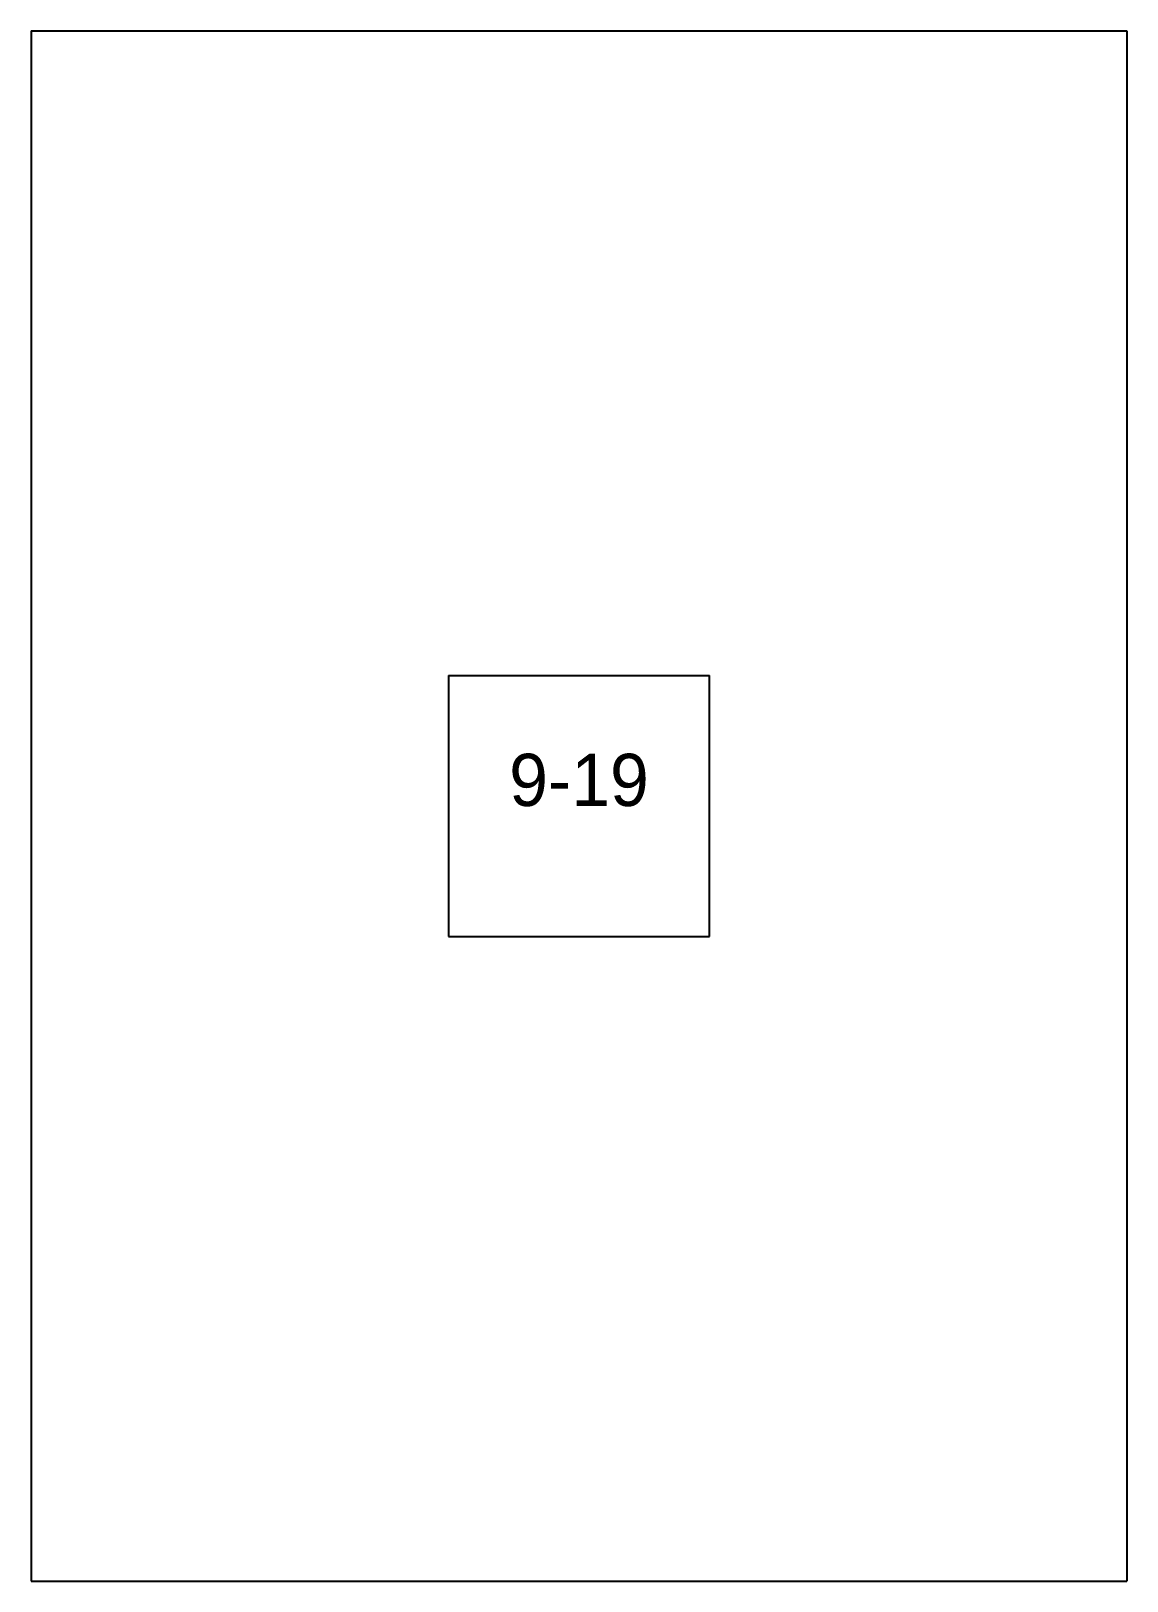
# Paper-space layout 'Plan 9-19' of a CAD drawing. Header units: metres, sheet in millimetres. Extents: x 0 to 210, y 0 to 297.
# The model-space entities are those that its viewports show. They can reach past a viewport. Long polylines and large blocks are cut down to what shows.
import ezdxf
from ezdxf.enums import TextEntityAlignment as Align

# ---------------------------------------------------------------- set-up
doc = ezdxf.new("R2010")
doc.units = ezdxf.units.M
doc.layers.add('TEXTLAYER', color=7, linetype='Continuous')
doc.layers.add('VIEWPORTS', color=7, linetype='Continuous')

msp = doc.modelspace()

# ---------------------------------------------------------------- linework, layer by layer
at = {"color": 9}
for p, q in [((3780, -2079), (3780, -2376)), ((3780, -2079), (3780, -2376)), ((3990, -2079), (3990, -2376)), ((3570, -2376), (3780, -2376)), ((3570, -2376), (3780, -2376)), ((3780, -2376), (3990, -2376)), ((3780, -2376), (3780, -2673)), ((3780, -2376), (3990, -2376)), ((3780, -2376), (3780, -2673)), ((3990, -2376), (3990, -2673)), ((3860, -2499.5), (3910, -2499.5)), ((3860, -2499.5), (3860, -2549.5)), ((3910, -2549.5), (3910, -2499.5)), ((3860, -2549.5), (3910, -2549.5)), ((3570, -2673), (3780, -2673)), ((3570, -2673), (3780, -2673)), ((3780, -2673), (3990, -2673)), ((3780, -2673), (3780, -2970)), ((3780, -2673), (3990, -2673)), ((3780, -2673), (3780, -2970)), ((3990, -2673), (3990, -2970))]:
    msp.add_line(p, q, dxfattribs=at)

# ---------------------------------------------------------------- texts
at = {"layer": 'TEXTLAYER', "color": 1}
msp.add_text('9-19', height=10, dxfattribs=at).set_placement((3885, -2524.5), align=Align.CENTER)

psp = doc.layouts.new('Plan 9-19')

# ---------------------------------------------------------------- viewports
at = {"layer": 'VIEWPORTS'}
psp.add_viewport(center=(105, 148.5), size=(210, 297), view_center_point=(3885, -2524.5), view_height=297, dxfattribs=at)

doc.saveas('drawing.dxf')
